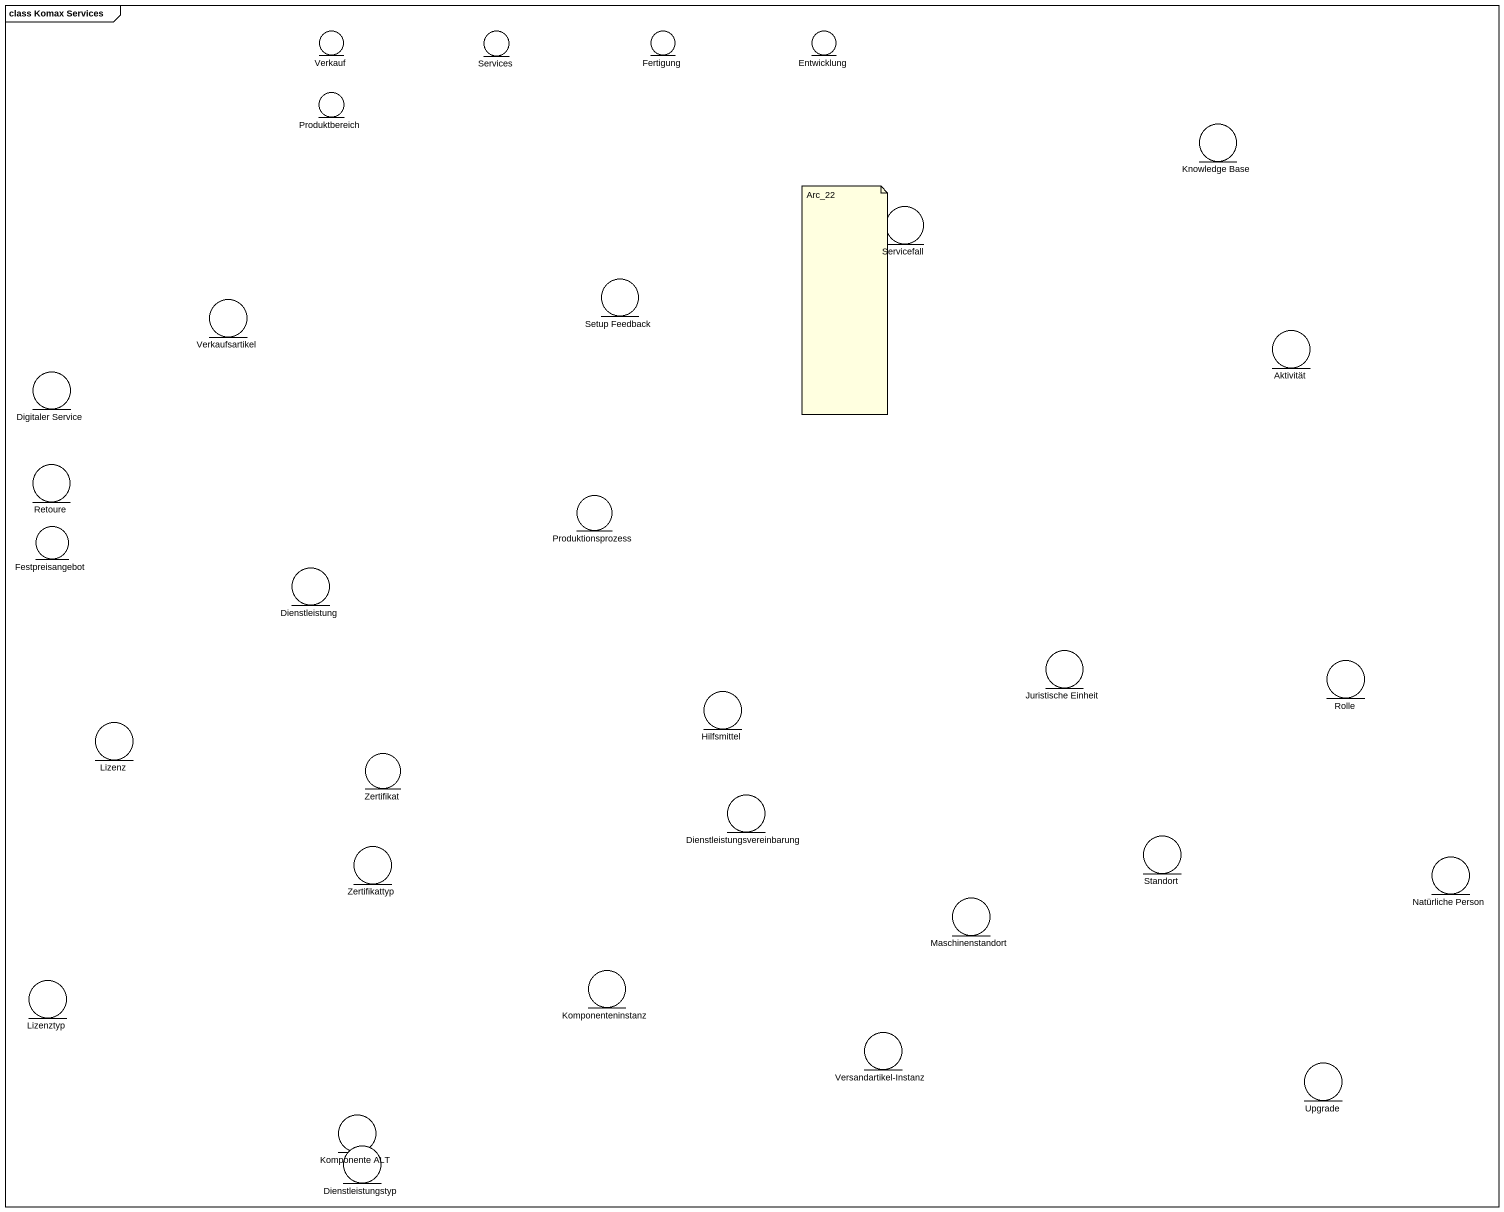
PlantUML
@startuml
mainframe class Komax Services
entity Verkauf
entity Services
entity Fertigung
entity Entwicklung
entity Produktbereich
entity "Knowledge Base" as Knowledge_Base
entity Servicefall
entity Verkaufsartikel
entity "Setup Feedback" as Setup_Feedback
entity Aktivität
entity "Digitaler Service" as Digitaler_Service
entity Retoure
entity Festpreisangebot
entity Produktionsprozess
entity Dienstleistung
entity "Juristische Einheit" as Juristische_Einheit
entity Rolle
entity Lizenz
entity Hilfsmittel
entity Zertifikat
entity Dienstleistungsvereinbarung
entity Standort
entity Zertifikattyp
entity "Natürliche Person" as Natürliche_Person
entity Maschinenstandort
entity Lizenztyp
entity Komponenteninstanz
entity "Versandartikel-Instanz" as Versandartikel_Instanz
entity Upgrade
entity "Komponente ALT" as Komponente_ALT
entity Dienstleistungstyp
note as N1
  Arc_22
end note
@enduml
